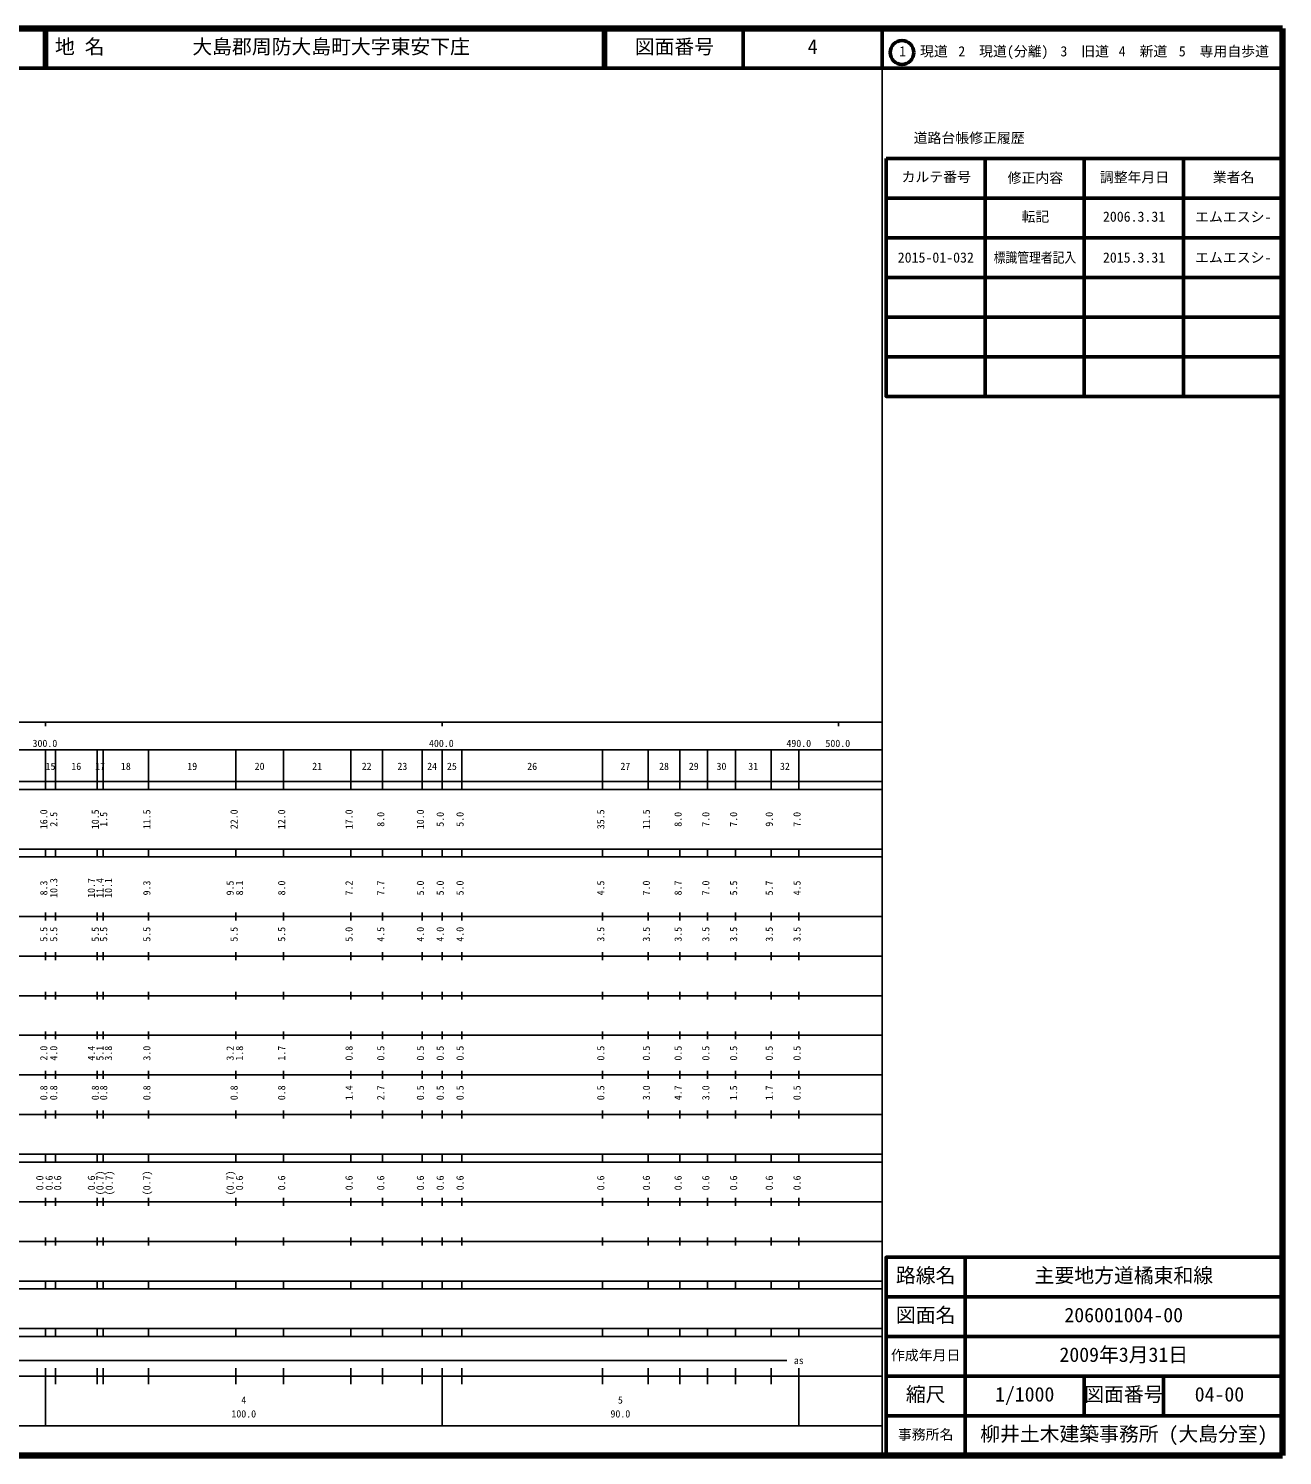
# Model space of a CAD drawing. Units: millimetres on the paper. Extents: x 40 to 680, y 20 to 380.
# Drawn here: x 363.7 to 680, y 20 to 380 of the extents above; entities that cross this region are included whole.
import ezdxf
from ezdxf.enums import TextEntityAlignment as Align

# ---------------------------------------------------------------- set-up
doc = ezdxf.new("R2010")
doc.units = ezdxf.units.MM
for name, color, linetype, lineweight in [('M-TTL', 2, 'Continuous', 140), ('M-TTL-BAND', 7, 'Continuous', 25), ('M-TTL-FRAM', 2, 'Continuous', 50), ('M-TTL-LINE', 7, 'Continuous', 50)]:
    doc.layers.add(name, color=color, linetype=linetype, lineweight=lineweight)
doc.layers.add('M-TTL-TXT', color=7, linetype='Continuous')
doc.styles.add('ＭＳ ゴシック', font='')
doc.styles.get('ＭＳ ゴシック').set_extended_font_data('MS Gothic')

msp = doc.modelspace()

# ---------------------------------------------------------------- linework, layer by layer
at = {"layer": 'M-TTL'}
for p, q in [((680, 380), (40, 380)), ((680, 20), (680, 380)), ((40, 20), (680, 20))]:
    msp.add_line(p, q, dxfattribs=at)
at = {"layer": 'M-TTL-BAND'}
for p, q in [((579, 20), (579, 370)), ((40, 205), (579, 205)), ((368, 205), (368, 204)), ((468, 205), (468, 204)), ((568, 205), (568, 204)), ((68, 198), (579, 198)), ((368, 188), (368, 198)), ((370.5, 188), (370.5, 198)), ((381, 188), (381, 198)), ((382.5, 188), (382.5, 198)), ((394, 188), (394, 198)), ((416, 188), (416, 198)), ((428, 188), (428, 198)), ((445, 188), (445, 198)), ((453, 188), (453, 198)), ((463, 188), (463, 198)), ((468, 188), (468, 198)), ((473, 188), (473, 198)), ((508.5, 188), (508.5, 198)), ((520, 188), (520, 198)), ((528, 188), (528, 198)), ((535, 188), (535, 198)), ((542, 188), (542, 198)), ((551, 188), (551, 198)), ((558, 188), (558, 198)), ((40, 190), (579, 190)), ((40, 188), (579, 188)), ((40, 173), (579, 173)), ((368, 171), (368, 173)), ((370.5, 171), (370.5, 173)), ((381, 171), (381, 173)), ((382.5, 171), (382.5, 173)), ((394, 171), (394, 173)), ((416, 171), (416, 173)), ((428, 171), (428, 173)), ((445, 171), (445, 173)), ((453, 171), (453, 173)), ((463, 171), (463, 173)), ((468, 171), (468, 173)), ((473, 171), (473, 173)), ((508.5, 171), (508.5, 173)), ((520, 171), (520, 173)), ((528, 171), (528, 173)), ((535, 171), (535, 173)), ((542, 171), (542, 173)), ((551, 171), (551, 173)), ((558, 171), (558, 173)), ((40, 171), (579, 171)), ((40, 156), (579, 156)), ((368, 155), (368, 157)), ((370.5, 155), (370.5, 157)), ((381, 155), (381, 157)), ((382.5, 155), (382.5, 157)), ((394, 155), (394, 157)), ((416, 155), (416, 157)), ((428, 155), (428, 157)), ((445, 155), (445, 157)), ((453, 155), (453, 157)), ((463, 155), (463, 157)), ((468, 155), (468, 157)), ((473, 155), (473, 157)), ((508.5, 155), (508.5, 157)), ((520, 155), (520, 157)), ((528, 155), (528, 157)), ((535, 155), (535, 157)), ((542, 155), (542, 157)), ((551, 155), (551, 157)), ((558, 155), (558, 157)), ((46, 146), (579, 146)), ((368, 145), (368, 147)), ((370.5, 145), (370.5, 147)), ((381, 145), (381, 147)), ((382.5, 145), (382.5, 147)), ((394, 145), (394, 147)), ((416, 145), (416, 147)), ((428, 145), (428, 147)), ((445, 145), (445, 147)), ((453, 145), (453, 147)), ((463, 145), (463, 147)), ((468, 145), (468, 147)), ((473, 145), (473, 147)), ((508.5, 145), (508.5, 147)), ((520, 145), (520, 147)), ((528, 145), (528, 147)), ((535, 145), (535, 147)), ((542, 145), (542, 147)), ((551, 145), (551, 147)), ((558, 145), (558, 147)), ((368, 135), (368, 137)), ((370.5, 135), (370.5, 137)), ((381, 135), (381, 137)), ((382.5, 135), (382.5, 137)), ((394, 135), (394, 137)), ((416, 135), (416, 137)), ((428, 135), (428, 137)), ((445, 135), (445, 137)), ((453, 135), (453, 137)), ((463, 135), (463, 137)), ((468, 135), (468, 137)), ((473, 135), (473, 137)), ((508.5, 135), (508.5, 137)), ((520, 135), (520, 137)), ((528, 135), (528, 137)), ((535, 135), (535, 137)), ((542, 135), (542, 137)), ((551, 135), (551, 137)), ((558, 135), (558, 137)), ((52, 136), (579, 136)), ((46, 126), (579, 126)), ((368, 125), (368, 127)), ((370.5, 125), (370.5, 127)), ((381, 125), (381, 127)), ((382.5, 125), (382.5, 127)), ((394, 125), (394, 127)), ((416, 125), (416, 127)), ((428, 125), (428, 127)), ((445, 125), (445, 127)), ((453, 125), (453, 127)), ((463, 125), (463, 127)), ((468, 125), (468, 127)), ((473, 125), (473, 127)), ((508.5, 125), (508.5, 127)), ((520, 125), (520, 127)), ((528, 125), (528, 127)), ((535, 125), (535, 127)), ((542, 125), (542, 127)), ((551, 125), (551, 127)), ((558, 125), (558, 127)), ((52, 116), (579, 116)), ((368, 115), (368, 117)), ((370.5, 115), (370.5, 117)), ((381, 115), (381, 117)), ((382.5, 115), (382.5, 117)), ((394, 115), (394, 117)), ((416, 115), (416, 117)), ((428, 115), (428, 117)), ((445, 115), (445, 117)), ((453, 115), (453, 117)), ((463, 115), (463, 117)), ((468, 115), (468, 117)), ((473, 115), (473, 117)), ((508.5, 115), (508.5, 117)), ((520, 115), (520, 117)), ((528, 115), (528, 117)), ((535, 115), (535, 117)), ((542, 115), (542, 117)), ((551, 115), (551, 117)), ((558, 115), (558, 117)), ((46, 106), (579, 106)), ((368, 105), (368, 107)), ((370.5, 105), (370.5, 107)), ((381, 105), (381, 107)), ((382.5, 105), (382.5, 107)), ((394, 105), (394, 107)), ((416, 105), (416, 107)), ((428, 105), (428, 107)), ((445, 105), (445, 107)), ((453, 105), (453, 107)), ((463, 105), (463, 107)), ((468, 105), (468, 107)), ((473, 105), (473, 107)), ((508.5, 105), (508.5, 107)), ((520, 105), (520, 107)), ((528, 105), (528, 107)), ((535, 105), (535, 107)), ((542, 105), (542, 107)), ((551, 105), (551, 107)), ((558, 105), (558, 107)), ((40, 96), (579, 96)), ((40, 94), (579, 94)), ((368, 94), (368, 96)), ((370.5, 94), (370.5, 96)), ((381, 94), (381, 96)), ((382.5, 94), (382.5, 96)), ((394, 94), (394, 96)), ((416, 94), (416, 96)), ((428, 94), (428, 96)), ((445, 94), (445, 96)), ((453, 94), (453, 96)), ((463, 94), (463, 96)), ((468, 94), (468, 96)), ((473, 94), (473, 96)), ((508.5, 94), (508.5, 96)), ((520, 94), (520, 96)), ((528, 94), (528, 96)), ((535, 94), (535, 96)), ((542, 94), (542, 96)), ((551, 94), (551, 96)), ((558, 94), (558, 96)), ((49, 84), (579, 84)), ((368, 83), (368, 85)), ((370.5, 83), (370.5, 85)), ((381, 83), (381, 85)), ((382.5, 83), (382.5, 85)), ((394, 83), (394, 85)), ((416, 83), (416, 85)), ((428, 83), (428, 85)), ((445, 83), (445, 85)), ((453, 83), (453, 85)), ((463, 83), (463, 85)), ((468, 83), (468, 85)), ((473, 83), (473, 85)), ((508.5, 83), (508.5, 85)), ((520, 83), (520, 85)), ((528, 83), (528, 85)), ((535, 83), (535, 85)), ((542, 83), (542, 85)), ((551, 83), (551, 85)), ((558, 83), (558, 85)), ((40, 74), (579, 74)), ((368, 73), (368, 75)), ((370.5, 73), (370.5, 75)), ((381, 73), (381, 75)), ((382.5, 73), (382.5, 75)), ((394, 73), (394, 75)), ((416, 73), (416, 75)), ((428, 73), (428, 75)), ((445, 73), (445, 75)), ((453, 73), (453, 75)), ((463, 73), (463, 75)), ((468, 73), (468, 75)), ((473, 73), (473, 75)), ((508.5, 73), (508.5, 75)), ((520, 73), (520, 75)), ((528, 73), (528, 75)), ((535, 73), (535, 75)), ((542, 73), (542, 75)), ((551, 73), (551, 75)), ((558, 73), (558, 75)), ((40, 64), (579, 64)), ((40, 62), (579, 62)), ((368, 62), (368, 64)), ((370.5, 62), (370.5, 64)), ((381, 62), (381, 64)), ((382.5, 62), (382.5, 64)), ((394, 62), (394, 64)), ((416, 62), (416, 64)), ((428, 62), (428, 64)), ((445, 62), (445, 64)), ((453, 62), (453, 64)), ((463, 62), (463, 64)), ((468, 62), (468, 64)), ((473, 62), (473, 64)), ((508.5, 62), (508.5, 64)), ((520, 62), (520, 64)), ((528, 62), (528, 64)), ((535, 62), (535, 64)), ((542, 62), (542, 64)), ((551, 62), (551, 64)), ((558, 62), (558, 64)), ((40, 52), (579, 52)), ((368, 50), (368, 52)), ((370.5, 50), (370.5, 52)), ((381, 50), (381, 52)), ((382.5, 50), (382.5, 52)), ((394, 50), (394, 52)), ((416, 50), (416, 52)), ((428, 50), (428, 52)), ((445, 50), (445, 52)), ((453, 50), (453, 52)), ((463, 50), (463, 52)), ((468, 50), (468, 52)), ((473, 50), (473, 52)), ((508.5, 50), (508.5, 52)), ((520, 50), (520, 52)), ((528, 50), (528, 52)), ((535, 50), (535, 52)), ((542, 50), (542, 52)), ((551, 50), (551, 52)), ((558, 50), (558, 52)), ((40, 50), (579, 50)), ((71, 44), (555, 44)), ((40, 40), (579, 40)), ((368, 27.5), (368, 42)), ((370.5, 38), (370.5, 42)), ((381, 38), (381, 42)), ((382.5, 38), (382.5, 42)), ((394, 38), (394, 42)), ((416, 38), (416, 42)), ((428, 38), (428, 42)), ((445, 38), (445, 42)), ((453, 38), (453, 42)), ((463, 38), (463, 42)), ((468, 27.5), (468, 42)), ((473, 38), (473, 42)), ((508.5, 38), (508.5, 42)), ((520, 38), (520, 42)), ((528, 38), (528, 42)), ((535, 38), (535, 42)), ((542, 38), (542, 42)), ((551, 38), (551, 42)), ((558, 27.5), (558, 42)), ((68, 27.5), (579, 27.5))]:
    msp.add_line(p, q, dxfattribs=at)
at = {"layer": 'M-TTL-FRAM'}
msp.add_line((580, 347.197), (680, 347.197), dxfattribs=at)
for points in [[(580, 347.197), (580, 287.197), (680, 287.197)], [(680, 70), (580, 70), (580, 20)]]:
    msp.add_lwpolyline(points, dxfattribs=at)
at = {"layer": 'M-TTL-LINE'}
for p, q in [((367.75, 380), (367.75, 370)), ((368.25, 380), (368.25, 370)), ((508.747, 380), (508.747, 370)), ((509.247, 380), (509.247, 370)), ((543.997, 380), (543.997, 370)), ((579, 380), (579, 370)), ((40, 370), (680, 370)), ((605, 347.197), (605, 287.197)), ((630, 347.197), (630, 287.197)), ((655, 347.197), (655, 287.197)), ((580, 337.197), (680, 337.197)), ((580, 327.197), (680, 327.197)), ((580, 317.197), (680, 317.197)), ((580, 307.197), (680, 307.197)), ((580, 297.197), (680, 297.197)), ((600, 70), (600, 20)), ((680, 60), (580, 60)), ((680, 50), (580, 50)), ((680, 40), (580, 40)), ((630, 40), (630, 30)), ((650, 40), (650, 30)), ((680, 30), (580, 30))]:
    msp.add_line(p, q, dxfattribs=at)
msp.add_circle((584.031, 373.958), 3, dxfattribs=at)

# ---------------------------------------------------------------- texts
at = {"layer": 'M-TTL-BAND', "style": 'ＭＳ ゴシック'}
for s, p in [('300.0', (364.719, 198.195)), ('400.0', (464.719, 198.195)), ('490.0', (554.875, 198.195)), ('500.0', (564.719, 198.195)), ('15', (368, 192.405)), ('16', (374.5, 192.405)), ('17', (380.5, 192.405)), ('18', (387, 192.405)), ('19', (403.75, 192.405)), ('20', (420.75, 192.405)), ('21', (435.25, 192.405)), ('22', (447.75, 192.405)), ('23', (456.75, 192.405)), ('24', (464.25, 192.405)), ('25', (469.25, 192.405)), ('26', (489.5, 192.405)), ('27', (513, 192.405)), ('28', (522.75, 192.405)), ('29', (530.25, 192.405)), ('30', (537.25, 192.405)), ('31', (545.25, 192.405)), ('32', (553.25, 192.405)), ('as', (556.75, 42.5)), ('4', (417.375, 32.523)), ('5', (512.375, 32.523)), ('100.0', (414.875, 29.033)), ('90.0', (510.5, 29.033))]:
    msp.add_text(s, height=1.833, dxfattribs=at).set_placement(p, align=Align.BOTTOM_LEFT)
for s, p in [('16.0', (369, 178)), ('2.5', (371.5, 178.625)), ('10.5', (382, 178)), ('1.5', (384.1, 178.625)), ('11.5', (395, 178)), ('22.0', (417, 178)), ('12.0', (429, 178)), ('17.0', (446, 178)), ('8.0', (454, 178.625)), ('10.0', (464, 178)), ('5.0', (469, 178.625)), ('5.0', (474, 178.625)), ('35.5', (509.5, 178)), ('11.5', (521, 178)), ('8.0', (529, 178.625)), ('7.0', (536, 178.625)), ('7.0', (543, 178.625)), ('9.0', (552, 178.625)), ('7.0', (559, 178.625)), ('8.3', (369, 161.299)), ('10.3', (371.5, 160.674)), ('10.7', (381, 160.674)), ('11.4', (383.17, 160.674)), ('10.1', (385.3, 160.674)), ('9.3', (395, 161.299)), ('9.5', (416, 161.299)), ('8.1', (418.37, 161.299)), ('8.0', (429, 161.299)), ('7.2', (446, 161.299)), ('7.7', (454, 161.299)), ('5.0', (464, 161.299)), ('5.0', (469, 161.299)), ('5.0', (474, 161.299)), ('4.5', (509.5, 161.299)), ('7.0', (521, 161.299)), ('8.7', (529, 161.299)), ('7.0', (536, 161.299)), ('5.5', (543, 161.299)), ('5.7', (552, 161.299)), ('4.5', (559, 161.299)), ('5.5', (369, 149.625)), ('5.5', (371.5, 149.625)), ('5.5', (382, 149.625)), ('5.5', (384.1, 149.625)), ('5.5', (395, 149.625)), ('5.5', (417, 149.625)), ('5.5', (429, 149.625)), ('5.0', (446, 149.625)), ('4.5', (454, 149.625)), ('4.0', (464, 149.625)), ('4.0', (469, 149.625)), ('4.0', (474, 149.625)), ('3.5', (509.5, 149.625)), ('3.5', (521, 149.625)), ('3.5', (529, 149.625)), ('3.5', (536, 149.625)), ('3.5', (543, 149.625)), ('3.5', (552, 149.625)), ('3.5', (559, 149.625)), ('2.0', (369, 119.625)), ('4.0', (371.5, 119.625)), ('4.4', (381, 119.625)), ('5.1', (383.17, 119.625)), ('3.8', (385.3, 119.625)), ('3.0', (395, 119.625)), ('3.2', (416, 119.625)), ('1.8', (418.37, 119.625)), ('1.7', (429, 119.625)), ('0.8', (446, 119.625)), ('0.5', (454, 119.625)), ('0.5', (464, 119.625)), ('0.5', (469, 119.625)), ('0.5', (474, 119.625)), ('0.5', (509.5, 119.625)), ('0.5', (521, 119.625)), ('0.5', (529, 119.625)), ('0.5', (536, 119.625)), ('0.5', (543, 119.625)), ('0.5', (552, 119.625)), ('0.5', (559, 119.625)), ('0.8', (369, 109.625)), ('0.8', (371.5, 109.625)), ('0.8', (382, 109.625)), ('0.8', (384.1, 109.625)), ('0.8', (395, 109.625)), ('0.8', (417, 109.625)), ('0.8', (429, 109.625)), ('1.4', (446, 109.625)), ('2.7', (454, 109.625)), ('0.5', (464, 109.625)), ('0.5', (469, 109.625)), ('0.5', (474, 109.625)), ('0.5', (509.5, 109.625)), ('3.0', (521, 109.625)), ('4.7', (529, 109.625)), ('3.0', (536, 109.625)), ('1.5', (543, 109.625)), ('1.7', (552, 109.625)), ('0.5', (559, 109.625)), ('0.0', (368, 86.889)), ('0.6', (370.37, 86.889)), ('0.6', (372.5, 86.889)), ('0.6', (381, 86.889)), ('(0.7)', (383.17, 85.639)), ('(0.7)', (385.5, 85.639)), ('(0.7)', (395, 85.639)), ('(0.7)', (416, 85.639)), ('0.6', (418.37, 86.889)), ('0.6', (429, 86.889)), ('0.6', (446, 86.889)), ('0.6', (454, 86.889)), ('0.6', (464, 86.889)), ('0.6', (469, 86.889)), ('0.6', (474, 86.889)), ('0.6', (509.5, 86.889)), ('0.6', (521, 86.889)), ('0.6', (529, 86.889)), ('0.6', (536, 86.889)), ('0.6', (543, 86.889)), ('0.6', (552, 86.889)), ('0.6', (559, 86.889))]:
    msp.add_text(s, height=1.833, rotation=90, dxfattribs=at).set_placement(p, align=Align.BOTTOM_LEFT)
at = {"layer": 'M-TTL-TXT', "style": 'ＭＳ ゴシック'}
for s, height, p in [('地 名', 3.666, (370.38, 372.5)), ('大島郡周防大島町大字東安下庄', 3.666, (405.024, 372.5)), ('図面番号', 3.666, (516.622, 372.5)), ('4', 3.666, (560.247, 372.5)), ('1\u3000現道', 2.566, (583.323, 372.208)), ('2\u3000現道(分離)', 2.566, (598.244, 372.208)), ('3\u3000旧道', 2.566, (623.996, 372.208)), ('4\u3000新道', 2.566, (638.699, 372.208)), ('5\u3000専用自歩道', 2.566, (653.853, 372.208)), ('道路台帳修正履歴', 2.566, (586.968, 350.363)), ('カルテ番号', 2.566, (583.925, 340.527)), ('修正内容', 2.566, (610.675, 340.273)), ('調整年月日', 2.566, (633.925, 340.447)), ('業者名', 2.566, (662.425, 340.447)), ('転記', 2.566, (614.175, 330.495)), ('2006.3.31', 2.566, (634.712, 330.495)), ('エムエスシ-', 2.566, (657.962, 330.439)), ('2015-01-032', 2.566, (582.962, 320.182)), ('2015.3.31', 2.566, (634.712, 320.182)), ('エムエスシ-', 2.566, (657.962, 320.182)), ('路線名', 3.666, (582.5, 62.5)), ('路線名', 3.666, (582.5, 62.5)), ('主要地方道橘東和線', 3.666, (617.5, 62.5)), ('図面名', 3.666, (582.5, 52.5)), ('図面名', 3.666, (582.5, 52.5)), ('206001004-00', 3.666, (625, 52.5)), ('作成年月日', 2.566, (581.25, 43.25)), ('作成年月日', 2.566, (581.25, 43.25)), ('2009年3月31日', 3.666, (623.75, 42.5)), ('縮尺', 3.666, (585, 32.5)), ('縮尺', 3.666, (585, 32.5)), ('1/1000', 3.666, (607.5, 32.5)), ('図面番号', 3.666, (630, 32.5)), ('図面番号', 3.666, (630, 32.5)), ('04-00', 3.666, (657.875, 32.5)), ('事務所名', 2.566, (583, 23.25)), ('事務所名', 2.566, (583, 23.25)), ('柳井土木建築事務所 (大島分室)', 3.666, (603.75, 22.5))]:
    msp.add_text(s, height=height, dxfattribs=at).set_placement(p, align=Align.BOTTOM_LEFT)
at = {"layer": 'M-TTL-TXT', "style": 'ＭＳ ゴシック', "width": 0.85}
msp.add_text('標識管理者記入', height=2.566, dxfattribs=at).set_placement((607.15, 320.182), align=Align.BOTTOM_LEFT)

doc.saveas('drawing.dxf')
